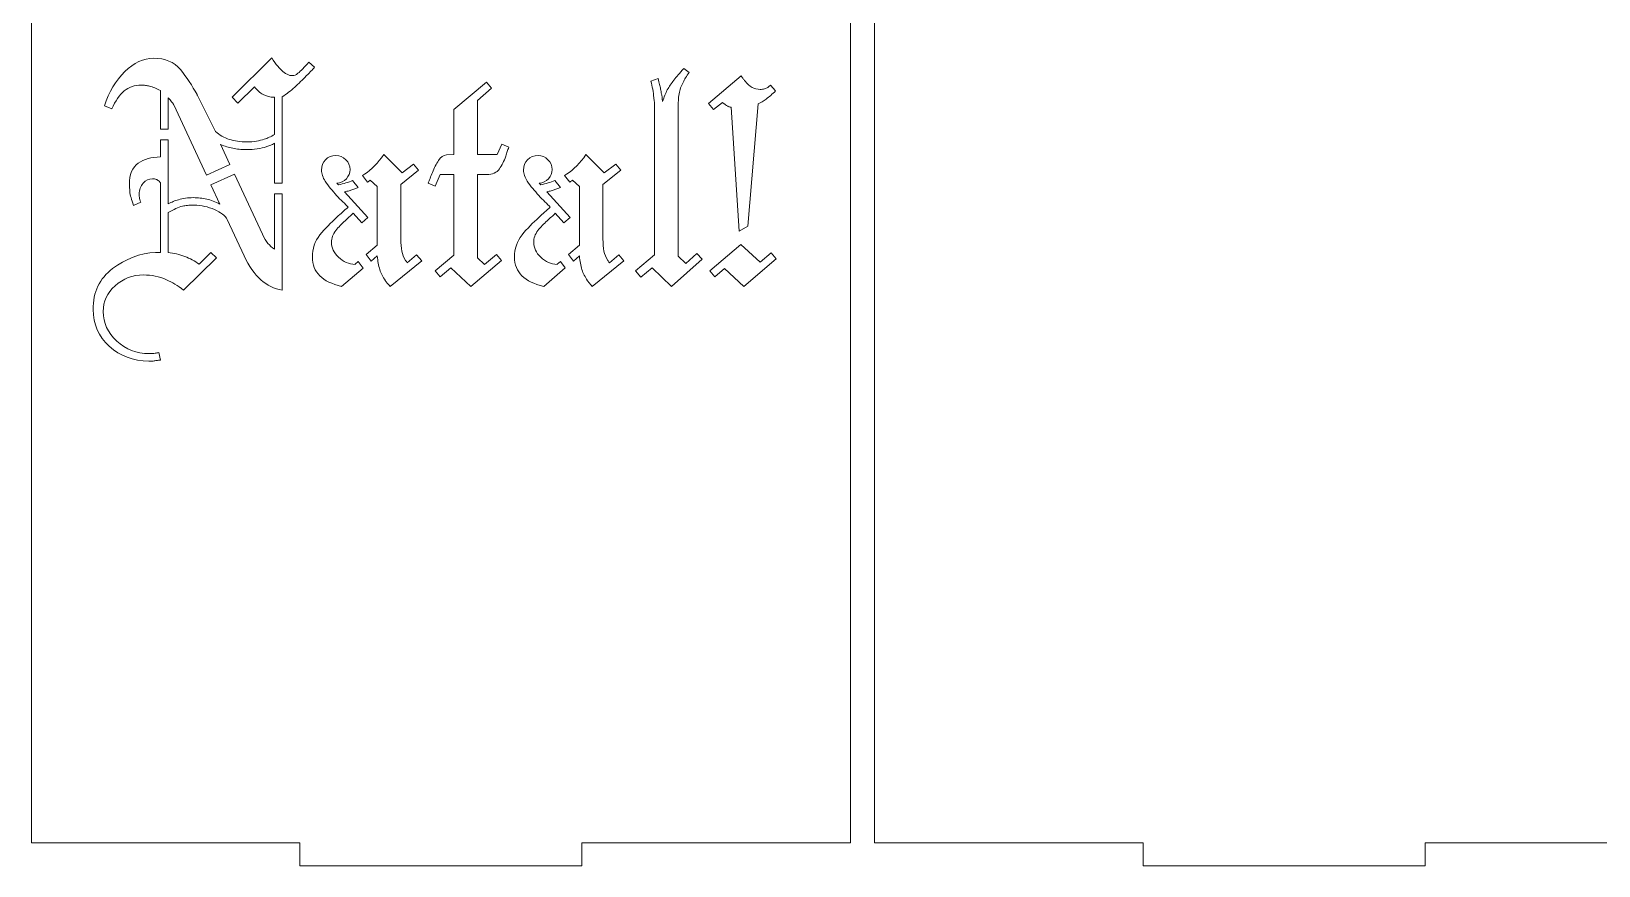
# Model space of a CAD drawing. Header units: centimetres. Extents: x -198 to 198, y -41 to 41.
# Drawn here: x 131.31 to 151.96, y -1.64 to 9.36 of the extents above; entities that cross this region are included whole.
import ezdxf

# ---------------------------------------------------------------- set-up
doc = ezdxf.new("R2010")
doc.units = ezdxf.units.CM
doc.header["$MEASUREMENT"] = 0
doc.layers.add('Camada 1', color=7, linetype='Continuous')

msp = doc.modelspace()

# ---------------------------------------------------------------- linework, layer by layer
at = {"layer": 'Camada 1', "color": 250, "lineweight": 9}
for points, knots in [([(131.30602, 20.0589), (131.30602, 20.0589), (131.30602, -1.34106), (131.30602, -1.34106), (131.30602, -1.34106), (131.30602, -1.34106), (134.8453, -1.34106), (134.8453, -1.34106), (134.8453, -1.34106), (134.8453, -1.34106), (134.8453, -1.64106), (134.8453, -1.64106), (134.8453, -1.64106), (134.8453, -1.64106), (138.55958, -1.64106), (138.55958, -1.64106), (138.55958, -1.64106), (138.55958, -1.64106), (138.55958, -1.34106), (138.55958, -1.34106), (138.55958, -1.34106), (138.55958, -1.34106), (142.09886, -1.34106), (142.09886, -1.34106), (142.09886, -1.34106), (142.09886, -1.34106), (142.09886, 20.0589), (142.09886, 20.0589), (142.09886, 20.0589), (142.09886, 20.0589), (138.55958, 20.0589), (138.55958, 20.0589), (138.55958, 20.0589), (138.55958, 20.0589), (138.55958, 20.3589), (138.55958, 20.3589), (138.55958, 20.3589), (138.55958, 20.3589), (134.8453, 20.3589), (134.8453, 20.3589), (134.8453, 20.3589), (134.8453, 20.3589), (134.8453, 20.0589), (134.8453, 20.0589), (134.8453, 20.0589), (134.8453, 20.0589), (131.30602, 20.0589), (131.30602, 20.0589)], [0, 0, 0, 0, 0.07692308, 0.07692308, 0.07692308, 0.07692308, 0.15384615, 0.15384615, 0.15384615, 0.15384615, 0.23076923, 0.23076923, 0.23076923, 0.23076923, 0.30769231, 0.30769231, 0.30769231, 0.30769231, 0.38461538, 0.38461538, 0.38461538, 0.38461538, 0.46153846, 0.46153846, 0.46153846, 0.46153846, 0.53846154, 0.53846154, 0.53846154, 0.53846154, 0.61538462, 0.61538462, 0.61538462, 0.61538462, 0.69230769, 0.69230769, 0.69230769, 0.69230769, 0.76923077, 0.76923077, 0.76923077, 0.76923077, 0.84615385, 0.84615385, 0.84615385, 0.84615385, 1, 1, 1, 1]), ([(142.41636, 20.0589), (142.41636, 20.0589), (142.41636, -1.34106), (142.41636, -1.34106), (142.41636, -1.34106), (142.41636, -1.34106), (145.95564, -1.34106), (145.95564, -1.34106), (145.95564, -1.34106), (145.95564, -1.34106), (145.95564, -1.64106), (145.95564, -1.64106), (145.95564, -1.64106), (145.95564, -1.64106), (149.66992, -1.64106), (149.66992, -1.64106), (149.66992, -1.64106), (149.66992, -1.64106), (149.66992, -1.34106), (149.66992, -1.34106), (149.66992, -1.34106), (149.66992, -1.34106), (153.2092, -1.34106), (153.2092, -1.34106), (153.2092, -1.34106), (153.2092, -1.34106), (153.2092, 20.0589), (153.2092, 20.0589), (153.2092, 20.0589), (153.2092, 20.0589), (149.66992, 20.0589), (149.66992, 20.0589), (149.66992, 20.0589), (149.66992, 20.0589), (149.66992, 20.3589), (149.66992, 20.3589), (149.66992, 20.3589), (149.66992, 20.3589), (145.95564, 20.3589), (145.95564, 20.3589), (145.95564, 20.3589), (145.95564, 20.3589), (145.95564, 20.0589), (145.95564, 20.0589), (145.95564, 20.0589), (145.95564, 20.0589), (142.41636, 20.0589), (142.41636, 20.0589)], [0, 0, 0, 0, 0.07692308, 0.07692308, 0.07692308, 0.07692308, 0.15384615, 0.15384615, 0.15384615, 0.15384615, 0.23076923, 0.23076923, 0.23076923, 0.23076923, 0.30769231, 0.30769231, 0.30769231, 0.30769231, 0.38461538, 0.38461538, 0.38461538, 0.38461538, 0.46153846, 0.46153846, 0.46153846, 0.46153846, 0.53846154, 0.53846154, 0.53846154, 0.53846154, 0.61538462, 0.61538462, 0.61538462, 0.61538462, 0.69230769, 0.69230769, 0.69230769, 0.69230769, 0.76923077, 0.76923077, 0.76923077, 0.76923077, 0.84615385, 0.84615385, 0.84615385, 0.84615385, 1, 1, 1, 1]), ([(133.00594, 8.06867), (133.00594, 8.06867), (133.00594, 8.57958), (133.00594, 8.57958), (133.00594, 8.57958), (132.97936, 8.59139), (132.95499, 8.60249), (132.93284, 8.61281), (132.93284, 8.61281), (132.91065, 8.62317), (132.88793, 8.6321), (132.86413, 8.63719), (132.86413, 8.63719), (132.84657, 8.64094), (132.82869, 8.64308), (132.81096, 8.64605), (132.81096, 8.64605), (132.79324, 8.64901), (132.77402, 8.65048), (132.75335, 8.65048), (132.75335, 8.65048), (132.66767, 8.65048), (132.59307, 8.62463), (132.52954, 8.57293), (132.52954, 8.57293), (132.46604, 8.52126), (132.41212, 8.4422), (132.36781, 8.33583), (132.36781, 8.33583), (132.36781, 8.33583), (132.2703, 8.37574), (132.2703, 8.37574), (132.2703, 8.37574), (132.3294, 8.5589), (132.41877, 8.7096), (132.53841, 8.82774), (132.53841, 8.82774), (132.65807, 8.94591), (132.78437, 9.00501), (132.9173, 9.00501), (132.9173, 9.00501), (133.06798, 9.00501), (133.18524, 8.95464), (133.26961, 8.8536), (133.26961, 8.8536), (133.35364, 8.753), (133.42693, 8.64308), (133.48899, 8.52418), (133.48899, 8.52418), (133.48899, 8.52123), (133.48969, 8.51901), (133.49121, 8.51753), (133.49121, 8.51753), (133.49266, 8.51609), (133.49342, 8.51384), (133.49342, 8.51088), (133.49342, 8.51088), (133.49342, 8.51088), (133.73272, 8.03966), (133.73272, 8.03966), (133.73272, 8.03966), (133.78589, 7.99243), (133.84646, 7.95696), (133.91441, 7.9348), (133.91441, 7.9348), (133.98237, 7.91265), (134.06066, 7.90157), (134.14927, 7.90157), (134.14927, 7.90157), (134.19359, 7.90157), (134.23424, 7.90455), (134.27116, 7.91044), (134.27116, 7.91044), (134.30805, 7.91634), (134.34249, 7.92609), (134.37528, 7.93702), (134.37528, 7.93702), (134.39566, 7.94384), (134.41741, 7.95106), (134.43955, 7.96139), (134.43955, 7.96139), (134.46168, 7.97175), (134.48461, 7.98429), (134.50823, 7.99978), (134.50823, 7.99978), (134.50823, 7.99978), (134.50823, 8.48873), (134.50823, 8.48873), (134.50823, 8.48873), (134.45211, 8.49168), (134.40245, 8.50396), (134.35978, 8.52638), (134.35978, 8.52638), (134.31676, 8.54902), (134.27927, 8.58253), (134.24679, 8.62686), (134.24679, 8.62686), (134.24679, 8.62686), (134.02519, 8.41339), (134.02519, 8.41339), (134.02519, 8.41339), (134.02519, 8.41339), (133.95429, 8.48873), (133.95429, 8.48873), (133.95429, 8.48873), (133.95429, 8.48873), (134.47278, 9.00943), (134.47278, 9.00943), (134.47278, 9.00943), (134.52892, 8.92375), (134.5784, 8.86319), (134.62125, 8.82774), (134.62125, 8.82774), (134.66409, 8.79229), (134.7047, 8.77457), (134.74311, 8.77457), (134.74311, 8.77457), (134.75788, 8.77457), (134.77121, 8.77679), (134.78301, 8.78122), (134.78301, 8.78122), (134.79481, 8.78565), (134.80551, 8.79502), (134.81845, 8.80559), (134.81845, 8.80559), (134.83813, 8.82168), (134.86055, 8.84029), (134.88271, 8.86541), (134.88271, 8.86541), (134.90485, 8.89052), (134.93072, 8.91932), (134.96027, 8.95184), (134.96027, 8.95184), (134.96027, 8.95184), (135.0356, 8.88534), (135.0356, 8.88534), (135.0356, 8.88534), (135.02969, 8.87649), (135.02305, 8.86762), (135.01565, 8.85876), (135.01565, 8.85876), (135.00827, 8.84989), (135.00015, 8.8425), (134.99128, 8.8366), (134.99128, 8.8366), (134.98242, 8.82478), (134.97282, 8.8137), (134.96248, 8.80337), (134.96248, 8.80337), (134.95215, 8.79304), (134.94105, 8.78197), (134.92923, 8.77014), (134.92923, 8.77014), (134.87901, 8.71993), (134.82822, 8.67095), (134.77636, 8.62315), (134.77636, 8.62315), (134.72486, 8.57568), (134.66924, 8.53303), (134.61018, 8.49464), (134.61018, 8.49464), (134.61018, 8.49464), (134.61018, 7.35523), (134.61018, 7.35523), (134.61018, 7.35523), (134.61018, 7.35523), (134.50823, 7.35523), (134.50823, 7.35523), (134.50823, 7.35523), (134.50823, 7.35523), (134.50823, 7.88385), (134.50823, 7.88385), (134.50823, 7.88385), (134.49051, 7.87202), (134.47423, 7.86318), (134.4595, 7.85726), (134.4595, 7.85726), (134.44471, 7.85136), (134.42837, 7.84572), (134.41076, 7.83954), (134.41076, 7.83954), (134.36929, 7.82503), (134.32652, 7.81445), (134.28223, 7.80852), (134.28223, 7.80852), (134.23792, 7.80262), (134.19065, 7.79963), (134.14042, 7.79963), (134.14042, 7.79963), (134.10497, 7.79963), (134.07321, 7.80112), (134.04515, 7.80407), (134.04515, 7.80407), (134.01707, 7.80703), (133.98822, 7.81118), (133.95873, 7.81738), (133.95873, 7.81738), (133.9321, 7.82301), (133.90628, 7.82996), (133.88119, 7.83732), (133.88119, 7.83732), (133.85609, 7.84472), (133.82874, 7.8543), (133.79918, 7.86613), (133.79918, 7.86613), (133.79918, 7.86613), (133.79918, 7.87055), (133.79918, 7.87055), (133.79918, 7.87055), (133.79918, 7.87055), (133.92351, 7.60402), (133.92351, 7.60402), (133.92351, 7.60402), (133.92351, 7.60402), (133.61422, 7.46092), (133.61422, 7.46092), (133.61422, 7.46092), (133.61422, 7.46092), (133.1832, 8.38902), (133.1832, 8.38902), (133.1832, 8.38902), (133.1832, 8.38902), (133.18246, 8.38977), (133.18099, 8.39125), (133.18099, 8.39125), (133.17953, 8.39271), (133.17878, 8.39492), (133.17878, 8.39789), (133.17878, 8.39789), (133.17288, 8.40675), (133.16474, 8.41785), (133.1544, 8.43112), (133.1544, 8.43112), (133.14405, 8.44442), (133.12855, 8.46139), (133.10788, 8.48208), (133.10788, 8.48208), (133.10788, 8.48208), (133.10788, 8.06867), (133.10788, 8.06867), (133.10788, 8.06867), (133.10788, 8.06867), (133.00594, 8.06867), (133.00594, 8.06867)], [0, 0, 0, 0, 0.01612903, 0.01612903, 0.01612903, 0.01612903, 0.03225806, 0.03225806, 0.03225806, 0.03225806, 0.0483871, 0.0483871, 0.0483871, 0.0483871, 0.06451613, 0.06451613, 0.06451613, 0.06451613, 0.08064516, 0.08064516, 0.08064516, 0.08064516, 0.09677419, 0.09677419, 0.09677419, 0.09677419, 0.11290323, 0.11290323, 0.11290323, 0.11290323, 0.12903226, 0.12903226, 0.12903226, 0.12903226, 0.14516129, 0.14516129, 0.14516129, 0.14516129, 0.16129032, 0.16129032, 0.16129032, 0.16129032, 0.17741935, 0.17741935, 0.17741935, 0.17741935, 0.19354839, 0.19354839, 0.19354839, 0.19354839, 0.20967742, 0.20967742, 0.20967742, 0.20967742, 0.22580645, 0.22580645, 0.22580645, 0.22580645, 0.24193548, 0.24193548, 0.24193548, 0.24193548, 0.25806452, 0.25806452, 0.25806452, 0.25806452, 0.27419355, 0.27419355, 0.27419355, 0.27419355, 0.29032258, 0.29032258, 0.29032258, 0.29032258, 0.30645161, 0.30645161, 0.30645161, 0.30645161, 0.32258065, 0.32258065, 0.32258065, 0.32258065, 0.33870968, 0.33870968, 0.33870968, 0.33870968, 0.35483871, 0.35483871, 0.35483871, 0.35483871, 0.37096774, 0.37096774, 0.37096774, 0.37096774, 0.38709677, 0.38709677, 0.38709677, 0.38709677, 0.40322581, 0.40322581, 0.40322581, 0.40322581, 0.41935484, 0.41935484, 0.41935484, 0.41935484, 0.43548387, 0.43548387, 0.43548387, 0.43548387, 0.4516129, 0.4516129, 0.4516129, 0.4516129, 0.46774194, 0.46774194, 0.46774194, 0.46774194, 0.48387097, 0.48387097, 0.48387097, 0.48387097, 0.5, 0.5, 0.5, 0.5, 0.51612903, 0.51612903, 0.51612903, 0.51612903, 0.53225806, 0.53225806, 0.53225806, 0.53225806, 0.5483871, 0.5483871, 0.5483871, 0.5483871, 0.56451613, 0.56451613, 0.56451613, 0.56451613, 0.58064516, 0.58064516, 0.58064516, 0.58064516, 0.59677419, 0.59677419, 0.59677419, 0.59677419, 0.61290323, 0.61290323, 0.61290323, 0.61290323, 0.62903226, 0.62903226, 0.62903226, 0.62903226, 0.64516129, 0.64516129, 0.64516129, 0.64516129, 0.66129032, 0.66129032, 0.66129032, 0.66129032, 0.67741935, 0.67741935, 0.67741935, 0.67741935, 0.69354839, 0.69354839, 0.69354839, 0.69354839, 0.70967742, 0.70967742, 0.70967742, 0.70967742, 0.72580645, 0.72580645, 0.72580645, 0.72580645, 0.74193548, 0.74193548, 0.74193548, 0.74193548, 0.75806452, 0.75806452, 0.75806452, 0.75806452, 0.77419355, 0.77419355, 0.77419355, 0.77419355, 0.79032258, 0.79032258, 0.79032258, 0.79032258, 0.80645161, 0.80645161, 0.80645161, 0.80645161, 0.82258065, 0.82258065, 0.82258065, 0.82258065, 0.83870968, 0.83870968, 0.83870968, 0.83870968, 0.85483871, 0.85483871, 0.85483871, 0.85483871, 0.87096774, 0.87096774, 0.87096774, 0.87096774, 0.88709677, 0.88709677, 0.88709677, 0.88709677, 0.90322581, 0.90322581, 0.90322581, 0.90322581, 0.91935484, 0.91935484, 0.91935484, 0.91935484, 0.93548387, 0.93548387, 0.93548387, 0.93548387, 0.9516129, 0.9516129, 0.9516129, 0.9516129, 0.96774194, 0.96774194, 0.96774194, 0.96774194, 1, 1, 1, 1]), ([(136.69299, 6.12011), (136.69299, 6.12011), (136.62653, 6.1999), (136.62653, 6.1999), (136.62653, 6.1999), (136.62653, 6.1999), (136.87469, 6.40817), (136.87469, 6.40817), (136.87469, 6.40817), (136.87469, 6.40817), (136.87469, 7.47172), (136.87469, 7.47172), (136.87469, 7.47172), (136.87469, 7.47172), (136.69299, 7.47172), (136.69299, 7.47172), (136.69299, 7.47172), (136.69299, 7.47172), (136.62653, 7.31661), (136.62653, 7.31661), (136.62653, 7.31661), (136.62653, 7.31661), (136.53346, 7.3565), (136.53346, 7.3565), (136.53346, 7.3565), (136.54232, 7.37422), (136.55119, 7.39567), (136.56004, 7.42074), (136.56004, 7.42074), (136.56888, 7.44583), (136.57993, 7.47144), (136.59106, 7.4983), (136.59106, 7.4983), (136.61538, 7.55712), (136.64129, 7.61057), (136.67084, 7.65784), (136.67084, 7.65784), (136.70039, 7.70511), (136.73588, 7.72688), (136.77718, 7.72873), (136.77718, 7.72873), (136.77718, 7.72873), (136.87469, 7.73318), (136.87469, 7.73318), (136.87469, 7.73318), (136.87469, 7.73318), (136.87469, 8.32697), (136.87469, 8.32697), (136.87469, 8.32697), (136.87469, 8.32697), (137.30454, 8.69036), (137.30454, 8.69036), (137.30454, 8.69036), (137.30454, 8.69036), (137.37103, 8.61061), (137.37103, 8.61061), (137.37103, 8.61061), (137.37103, 8.61061), (137.18491, 8.44663), (137.18491, 8.44663), (137.18491, 8.44663), (137.18491, 8.44663), (137.18491, 7.73318), (137.18491, 7.73318), (137.18491, 7.73318), (137.18491, 7.73318), (137.44192, 7.73318), (137.44192, 7.73318), (137.44192, 7.73318), (137.44192, 7.73318), (137.50396, 7.87055), (137.50396, 7.87055), (137.50396, 7.87055), (137.50396, 7.87055), (137.59704, 7.83068), (137.59704, 7.83068), (137.59704, 7.83068), (137.59406, 7.81885), (137.59022, 7.80859), (137.58595, 7.80038), (137.58595, 7.80038), (137.58136, 7.79162), (137.57782, 7.78263), (137.57488, 7.7738), (137.57488, 7.7738), (137.57192, 7.76496), (137.56905, 7.75528), (137.56601, 7.745), (137.56601, 7.745), (137.56315, 7.73536), (137.56116, 7.72399), (137.55716, 7.71248), (137.55716, 7.71248), (137.53456, 7.64786), (137.50543, 7.59211), (137.47295, 7.54408), (137.47295, 7.54408), (137.44045, 7.49611), (137.3843, 7.47172), (137.30454, 7.47172), (137.30454, 7.47172), (137.30454, 7.47172), (137.18491, 7.47172), (137.18491, 7.47172), (137.18491, 7.47172), (137.18491, 7.47172), (137.18491, 6.37272), (137.18491, 6.37272), (137.18491, 6.37272), (137.18491, 6.37272), (137.27795, 6.28408), (137.27795, 6.28408), (137.27795, 6.28408), (137.27795, 6.28408), (137.43307, 6.41704), (137.43307, 6.41704), (137.43307, 6.41704), (137.43307, 6.41704), (137.49954, 6.33727), (137.49954, 6.33727), (137.49954, 6.33727), (137.49954, 6.33727), (137.09626, 5.99604), (137.09626, 5.99604), (137.09626, 5.99604), (137.09626, 5.99604), (136.83481, 6.23977), (136.83481, 6.23977), (136.83481, 6.23977), (136.83481, 6.23977), (136.69299, 6.12011), (136.69299, 6.12011)], [0, 0, 0, 0, 0.02941176, 0.02941176, 0.02941176, 0.02941176, 0.05882353, 0.05882353, 0.05882353, 0.05882353, 0.08823529, 0.08823529, 0.08823529, 0.08823529, 0.11764706, 0.11764706, 0.11764706, 0.11764706, 0.14705882, 0.14705882, 0.14705882, 0.14705882, 0.17647059, 0.17647059, 0.17647059, 0.17647059, 0.20588235, 0.20588235, 0.20588235, 0.20588235, 0.23529412, 0.23529412, 0.23529412, 0.23529412, 0.26470588, 0.26470588, 0.26470588, 0.26470588, 0.29411765, 0.29411765, 0.29411765, 0.29411765, 0.32352941, 0.32352941, 0.32352941, 0.32352941, 0.35294118, 0.35294118, 0.35294118, 0.35294118, 0.38235294, 0.38235294, 0.38235294, 0.38235294, 0.41176471, 0.41176471, 0.41176471, 0.41176471, 0.44117647, 0.44117647, 0.44117647, 0.44117647, 0.47058824, 0.47058824, 0.47058824, 0.47058824, 0.5, 0.5, 0.5, 0.5, 0.52941176, 0.52941176, 0.52941176, 0.52941176, 0.55882353, 0.55882353, 0.55882353, 0.55882353, 0.58823529, 0.58823529, 0.58823529, 0.58823529, 0.61764706, 0.61764706, 0.61764706, 0.61764706, 0.64705882, 0.64705882, 0.64705882, 0.64705882, 0.67647059, 0.67647059, 0.67647059, 0.67647059, 0.70588235, 0.70588235, 0.70588235, 0.70588235, 0.73529412, 0.73529412, 0.73529412, 0.73529412, 0.76470588, 0.76470588, 0.76470588, 0.76470588, 0.79411765, 0.79411765, 0.79411765, 0.79411765, 0.82352941, 0.82352941, 0.82352941, 0.82352941, 0.85294118, 0.85294118, 0.85294118, 0.85294118, 0.88235294, 0.88235294, 0.88235294, 0.88235294, 0.91176471, 0.91176471, 0.91176471, 0.91176471, 0.94117647, 0.94117647, 0.94117647, 0.94117647, 1, 1, 1, 1]), ([(139.33587, 6.11567), (139.33587, 6.11567), (139.26495, 6.1999), (139.26495, 6.1999), (139.26495, 6.1999), (139.26495, 6.1999), (139.51756, 6.4126), (139.51756, 6.4126), (139.51756, 6.4126), (139.51756, 6.4126), (139.51756, 8.37574), (139.51756, 8.37574), (139.51756, 8.37574), (139.51756, 8.3905), (139.51681, 8.4075), (139.51535, 8.42669), (139.51535, 8.42669), (139.51386, 8.44589), (139.51057, 8.46422), (139.5087, 8.48208), (139.5087, 8.48208), (139.50467, 8.52039), (139.50056, 8.55818), (139.49319, 8.59509), (139.49319, 8.59509), (139.4858, 8.632), (139.47766, 8.6682), (139.46881, 8.70365), (139.46881, 8.70365), (139.46881, 8.70365), (139.56631, 8.73912), (139.56631, 8.73912), (139.56631, 8.73912), (139.5722, 8.70662), (139.57813, 8.68003), (139.58403, 8.65934), (139.58403, 8.65934), (139.58992, 8.63865), (139.5932, 8.61781), (139.59732, 8.59731), (139.59732, 8.59731), (139.59914, 8.58817), (139.6025, 8.57809), (139.60397, 8.56629), (139.60397, 8.56629), (139.60541, 8.55449), (139.60796, 8.54272), (139.61062, 8.53082), (139.61062, 8.53082), (139.61388, 8.51613), (139.61577, 8.50129), (139.61726, 8.48651), (139.61726, 8.48651), (139.61873, 8.47174), (139.62098, 8.45402), (139.6239, 8.43334), (139.6239, 8.43334), (139.63277, 8.46289), (139.64237, 8.49027), (139.65271, 8.51531), (139.65271, 8.51531), (139.66305, 8.54043), (139.67331, 8.56526), (139.68597, 8.58845), (139.68597, 8.58845), (139.70876, 8.63026), (139.73842, 8.67193), (139.77237, 8.71473), (139.77237, 8.71473), (139.80632, 8.75757), (139.84991, 8.80855), (139.90311, 8.86762), (139.90311, 8.86762), (139.90311, 8.86762), (139.974, 8.81445), (139.974, 8.81445), (139.974, 8.81445), (139.95628, 8.79082), (139.94076, 8.76865), (139.92748, 8.74798), (139.92748, 8.74798), (139.91418, 8.72733), (139.90465, 8.70589), (139.89424, 8.68592), (139.89424, 8.68592), (139.86915, 8.63788), (139.84989, 8.58845), (139.84105, 8.53525), (139.84105, 8.53525), (139.83219, 8.4821), (139.82776, 8.41561), (139.82776, 8.33583), (139.82776, 8.33583), (139.82776, 8.33583), (139.82776, 6.39488), (139.82776, 6.39488), (139.82776, 6.39488), (139.82776, 6.39488), (139.92969, 6.29737), (139.92969, 6.29737), (139.92969, 6.29737), (139.92969, 6.29737), (140.07594, 6.43033), (140.07594, 6.43033), (140.07594, 6.43033), (140.07594, 6.43033), (140.14684, 6.355), (140.14684, 6.355), (140.14684, 6.355), (140.14684, 6.355), (139.73914, 5.99604), (139.73914, 5.99604), (139.73914, 5.99604), (139.73914, 5.99604), (139.48653, 6.23977), (139.48653, 6.23977), (139.48653, 6.23977), (139.48653, 6.23977), (139.33587, 6.11567), (139.33587, 6.11567)], [0, 0, 0, 0, 0.03225806, 0.03225806, 0.03225806, 0.03225806, 0.06451613, 0.06451613, 0.06451613, 0.06451613, 0.09677419, 0.09677419, 0.09677419, 0.09677419, 0.12903226, 0.12903226, 0.12903226, 0.12903226, 0.16129032, 0.16129032, 0.16129032, 0.16129032, 0.19354839, 0.19354839, 0.19354839, 0.19354839, 0.22580645, 0.22580645, 0.22580645, 0.22580645, 0.25806452, 0.25806452, 0.25806452, 0.25806452, 0.29032258, 0.29032258, 0.29032258, 0.29032258, 0.32258065, 0.32258065, 0.32258065, 0.32258065, 0.35483871, 0.35483871, 0.35483871, 0.35483871, 0.38709677, 0.38709677, 0.38709677, 0.38709677, 0.41935484, 0.41935484, 0.41935484, 0.41935484, 0.4516129, 0.4516129, 0.4516129, 0.4516129, 0.48387097, 0.48387097, 0.48387097, 0.48387097, 0.51612903, 0.51612903, 0.51612903, 0.51612903, 0.5483871, 0.5483871, 0.5483871, 0.5483871, 0.58064516, 0.58064516, 0.58064516, 0.58064516, 0.61290323, 0.61290323, 0.61290323, 0.61290323, 0.64516129, 0.64516129, 0.64516129, 0.64516129, 0.67741935, 0.67741935, 0.67741935, 0.67741935, 0.70967742, 0.70967742, 0.70967742, 0.70967742, 0.74193548, 0.74193548, 0.74193548, 0.74193548, 0.77419355, 0.77419355, 0.77419355, 0.77419355, 0.80645161, 0.80645161, 0.80645161, 0.80645161, 0.83870968, 0.83870968, 0.83870968, 0.83870968, 0.87096774, 0.87096774, 0.87096774, 0.87096774, 0.90322581, 0.90322581, 0.90322581, 0.90322581, 0.93548387, 0.93548387, 0.93548387, 0.93548387, 1, 1, 1, 1]), ([(140.63432, 6.72282), (140.63432, 6.72282), (140.52795, 8.35799), (140.52795, 8.35799), (140.52795, 8.35799), (140.52205, 8.35799), (140.51685, 8.35875), (140.51243, 8.36022), (140.51243, 8.36022), (140.50803, 8.36172), (140.50283, 8.36244), (140.49693, 8.36244), (140.49693, 8.36244), (140.49103, 8.36538), (140.48583, 8.36837), (140.48143, 8.3713), (140.48143, 8.3713), (140.47698, 8.37427), (140.47156, 8.37679), (140.46591, 8.38016), (140.46591, 8.38016), (140.45677, 8.38564), (140.44891, 8.39199), (140.44154, 8.39789), (140.44154, 8.39789), (140.43415, 8.40381), (140.42453, 8.41119), (140.41271, 8.42004), (140.41271, 8.42004), (140.41271, 8.42004), (140.29308, 8.32697), (140.29308, 8.32697), (140.29308, 8.32697), (140.29308, 8.32697), (140.22659, 8.40675), (140.22659, 8.40675), (140.22659, 8.40675), (140.22659, 8.40675), (140.6609, 8.77014), (140.6609, 8.77014), (140.6609, 8.77014), (140.66976, 8.75535), (140.67787, 8.74281), (140.68527, 8.73248), (140.68527, 8.73248), (140.69264, 8.72214), (140.70174, 8.71337), (140.70964, 8.70365), (140.70964, 8.70365), (140.7402, 8.66606), (140.77023, 8.63719), (140.80271, 8.61946), (140.80271, 8.61946), (140.83518, 8.60177), (140.87065, 8.59288), (140.90906, 8.59288), (140.90906, 8.59288), (140.92975, 8.59288), (140.94821, 8.59512), (140.96445, 8.59952), (140.96445, 8.59952), (140.9807, 8.60396), (140.99698, 8.60945), (141.011, 8.61946), (141.011, 8.61946), (141.01778, 8.62431), (141.02282, 8.63054), (141.02872, 8.63497), (141.02872, 8.63497), (141.03462, 8.6394), (141.04054, 8.64458), (141.04644, 8.65048), (141.04644, 8.65048), (141.04644, 8.65048), (141.11291, 8.57516), (141.11291, 8.57516), (141.11291, 8.57516), (141.0686, 8.53082), (141.02725, 8.49464), (140.98884, 8.46656), (140.98884, 8.46656), (140.95046, 8.43851), (140.91495, 8.41709), (140.88248, 8.40232), (140.88248, 8.40232), (140.88248, 8.40232), (140.74509, 6.78929), (140.74509, 6.78929), (140.74509, 6.78929), (140.74509, 6.78929), (140.63432, 6.72282), (140.63432, 6.72282)], [0, 0, 0, 0, 0.04166667, 0.04166667, 0.04166667, 0.04166667, 0.08333333, 0.08333333, 0.08333333, 0.08333333, 0.125, 0.125, 0.125, 0.125, 0.16666667, 0.16666667, 0.16666667, 0.16666667, 0.20833333, 0.20833333, 0.20833333, 0.20833333, 0.25, 0.25, 0.25, 0.25, 0.29166667, 0.29166667, 0.29166667, 0.29166667, 0.33333333, 0.33333333, 0.33333333, 0.33333333, 0.375, 0.375, 0.375, 0.375, 0.41666667, 0.41666667, 0.41666667, 0.41666667, 0.45833333, 0.45833333, 0.45833333, 0.45833333, 0.5, 0.5, 0.5, 0.5, 0.54166667, 0.54166667, 0.54166667, 0.54166667, 0.58333333, 0.58333333, 0.58333333, 0.58333333, 0.625, 0.625, 0.625, 0.625, 0.66666667, 0.66666667, 0.66666667, 0.66666667, 0.70833333, 0.70833333, 0.70833333, 0.70833333, 0.75, 0.75, 0.75, 0.75, 0.79166667, 0.79166667, 0.79166667, 0.79166667, 0.83333333, 0.83333333, 0.83333333, 0.83333333, 0.875, 0.875, 0.875, 0.875, 0.91666667, 0.91666667, 0.91666667, 0.91666667, 1, 1, 1, 1]), ([(133.00594, 5.02551), (132.98822, 5.02258), (132.97193, 5.02034), (132.9572, 5.01887), (132.9572, 5.01887), (132.94244, 5.01737), (132.92782, 5.01408), (132.91287, 5.01222), (132.91287, 5.01222), (132.90408, 5.01113), (132.89514, 5.01222), (132.88628, 5.01222), (132.88628, 5.01222), (132.87741, 5.01222), (132.86709, 5.01222), (132.85527, 5.01222), (132.85527, 5.01222), (132.64845, 5.01222), (132.47416, 5.07721), (132.33234, 5.20721), (132.33234, 5.20721), (132.19055, 5.33717), (132.11963, 5.49823), (132.11963, 5.69026), (132.11963, 5.69026), (132.11963, 5.92069), (132.20534, 6.10092), (132.37667, 6.2309), (132.37667, 6.2309), (132.54798, 6.36088), (132.73708, 6.43242), (132.94391, 6.44362), (132.94391, 6.44362), (132.95569, 6.44424), (132.96679, 6.44362), (132.97714, 6.44362), (132.97714, 6.44362), (132.98748, 6.44362), (132.99708, 6.44362), (133.00594, 6.44362), (133.00594, 6.44362), (133.00594, 6.44362), (133.00594, 7.36535), (133.00594, 7.36535), (133.00594, 7.36535), (133.00298, 7.36535), (133.00004, 7.36757), (132.99708, 7.372), (132.99708, 7.372), (132.99413, 7.37643), (132.99118, 7.38013), (132.98822, 7.38308), (132.98822, 7.38308), (132.9764, 7.39487), (132.96385, 7.40302), (132.95056, 7.40745), (132.95056, 7.40745), (132.93726, 7.41187), (132.92176, 7.41409), (132.90401, 7.41409), (132.90401, 7.41409), (132.8538, 7.41409), (132.8117, 7.3949), (132.77772, 7.3565), (132.77772, 7.3565), (132.74375, 7.31807), (132.72674, 7.26934), (132.72674, 7.21024), (132.72674, 7.21024), (132.72674, 7.20434), (132.72674, 7.1977), (132.72674, 7.19031), (132.72674, 7.19031), (132.72674, 7.18291), (132.72824, 7.17626), (132.73118, 7.17037), (132.73118, 7.17037), (132.73118, 7.16151), (132.73264, 7.15188), (132.7356, 7.14156), (132.7356, 7.14156), (132.73855, 7.13123), (132.743, 7.12013), (132.74893, 7.10833), (132.74893, 7.10833), (132.74893, 7.10833), (132.65142, 7.064), (132.65142, 7.064), (132.65142, 7.064), (132.63959, 7.10241), (132.62926, 7.13639), (132.6204, 7.16593), (132.6204, 7.16593), (132.61153, 7.19548), (132.60457, 7.22344), (132.60268, 7.25015), (132.60268, 7.25015), (132.60163, 7.26486), (132.60193, 7.27967), (132.60046, 7.29446), (132.60046, 7.29446), (132.59898, 7.30922), (132.59825, 7.324), (132.59825, 7.33877), (132.59825, 7.33877), (132.59825, 7.47172), (132.63663, 7.56554), (132.71345, 7.62019), (132.71345, 7.62019), (132.79025, 7.67484), (132.88778, 7.70215), (133.00594, 7.70215), (133.00594, 7.70215), (133.00594, 7.70215), (133.00594, 7.92876), (133.00594, 7.92876), (133.00594, 7.92876), (133.00594, 7.92876), (133.10788, 7.92876), (133.10788, 7.92876), (133.10788, 7.92876), (133.10788, 7.92876), (133.10788, 7.08617), (133.10788, 7.08617), (133.10788, 7.08617), (133.1315, 7.09504), (133.1544, 7.10464), (133.17655, 7.11498), (133.17655, 7.11498), (133.19869, 7.12533), (133.22178, 7.13283), (133.24524, 7.13934), (133.24524, 7.13934), (133.27496, 7.1476), (133.30582, 7.15489), (133.33832, 7.15928), (133.33832, 7.15928), (133.37078, 7.16372), (133.40478, 7.16593), (133.44023, 7.16593), (133.44023, 7.16593), (133.47273, 7.16593), (133.50304, 7.16446), (133.53109, 7.16151), (133.53109, 7.16151), (133.55915, 7.15854), (133.58801, 7.15439), (133.6175, 7.14821), (133.6175, 7.14821), (133.64415, 7.14263), (133.67215, 7.13344), (133.7017, 7.12162), (133.7017, 7.12162), (133.73125, 7.1098), (133.76077, 7.09651), (133.79032, 7.08174), (133.79032, 7.08174), (133.79032, 7.08174), (133.67316, 7.33403), (133.67316, 7.33403), (133.67316, 7.33403), (133.67316, 7.33403), (133.98265, 7.47719), (133.98265, 7.47719), (133.98265, 7.47719), (133.98265, 7.47719), (134.35313, 6.68292), (134.35313, 6.68292), (134.35313, 6.68292), (134.37658, 6.63261), (134.4004, 6.5928), (134.42405, 6.56328), (134.42405, 6.56328), (134.44767, 6.53373), (134.47575, 6.50861), (134.50823, 6.48793), (134.50823, 6.48793), (134.50823, 6.48793), (134.50823, 7.2153), (134.50823, 7.2153), (134.50823, 7.2153), (134.50823, 7.2153), (134.61018, 7.2153), (134.61018, 7.2153), (134.61018, 7.2153), (134.61018, 7.2153), (134.61018, 5.94728), (134.61018, 5.94728), (134.61018, 5.94728), (134.50677, 5.96502), (134.41369, 6.0108), (134.33098, 6.08466), (134.33098, 6.08466), (134.24825, 6.15852), (134.17269, 6.26258), (134.1094, 6.39931), (134.1094, 6.39931), (134.1094, 6.39931), (133.88783, 6.87787), (133.88783, 6.87787), (133.88783, 6.87787), (133.86269, 6.93217), (133.79846, 6.9717), (133.71722, 7.00861), (133.71722, 7.00861), (133.63597, 7.04554), (133.54806, 7.06561), (133.45353, 7.06845), (133.45353, 7.06845), (133.4506, 7.06855), (133.44762, 7.06845), (133.44466, 7.06845), (133.44466, 7.06845), (133.44172, 7.06845), (133.43876, 7.06845), (133.4358, 7.06845), (133.4358, 7.06845), (133.40921, 7.06845), (133.38481, 7.06696), (133.36269, 7.064), (133.36269, 7.064), (133.34055, 7.06106), (133.31872, 7.05992), (133.29844, 7.05514), (133.29844, 7.05514), (133.26843, 7.04809), (133.23918, 7.0355), (133.20979, 7.0219), (133.20979, 7.0219), (133.18011, 7.00819), (133.14627, 6.99089), (133.10788, 6.9702), (133.10788, 6.9702), (133.10788, 6.9702), (133.10788, 6.44362), (133.10788, 6.44362), (133.10788, 6.44362), (133.18467, 6.43476), (133.25782, 6.41704), (133.32724, 6.39045), (133.32724, 6.39045), (133.39666, 6.36386), (133.45944, 6.32989), (133.51558, 6.28851), (133.51558, 6.28851), (133.51558, 6.28851), (133.67069, 6.44362), (133.67069, 6.44362), (133.67069, 6.44362), (133.67069, 6.44362), (133.74601, 6.37345), (133.74601, 6.37345), (133.74601, 6.37345), (133.74601, 6.37345), (133.31173, 5.94728), (133.31173, 5.94728), (133.31173, 5.94728), (133.27332, 5.97683), (133.23565, 6.00268), (133.19872, 6.02484), (133.19872, 6.02484), (133.16178, 6.047), (133.12427, 6.06736), (133.0857, 6.08466), (133.0857, 6.08466), (133.03863, 6.10574), (132.98968, 6.12083), (132.93948, 6.13118), (132.93948, 6.13118), (132.88925, 6.14152), (132.83754, 6.14672), (132.78437, 6.14672), (132.78437, 6.14672), (132.63959, 6.14672), (132.51475, 6.09943), (132.40991, 6.00491), (132.40991, 6.00491), (132.30503, 5.91036), (132.25258, 5.79662), (132.25258, 5.66368), (132.25258, 5.66368), (132.25258, 5.51596), (132.31242, 5.38668), (132.43207, 5.27592), (132.43207, 5.27592), (132.55172, 5.16511), (132.69279, 5.10973), (132.85527, 5.10973), (132.85527, 5.10973), (132.86413, 5.10973), (132.87227, 5.10973), (132.87964, 5.10973), (132.87964, 5.10973), (132.88703, 5.10973), (132.89375, 5.10889), (132.89958, 5.10973), (132.89958, 5.10973), (132.91448, 5.11185), (132.92768, 5.1149), (132.93948, 5.11638), (132.93948, 5.11638), (132.95126, 5.11782), (132.96606, 5.12006), (132.98379, 5.12302), (132.98379, 5.12302), (132.98379, 5.12302), (133.00594, 5.02551), (133.00594, 5.02551)], [0, 0, 0, 0, 0.01282051, 0.01282051, 0.01282051, 0.01282051, 0.02564103, 0.02564103, 0.02564103, 0.02564103, 0.03846154, 0.03846154, 0.03846154, 0.03846154, 0.05128205, 0.05128205, 0.05128205, 0.05128205, 0.06410256, 0.06410256, 0.06410256, 0.06410256, 0.07692308, 0.07692308, 0.07692308, 0.07692308, 0.08974359, 0.08974359, 0.08974359, 0.08974359, 0.1025641, 0.1025641, 0.1025641, 0.1025641, 0.11538462, 0.11538462, 0.11538462, 0.11538462, 0.12820513, 0.12820513, 0.12820513, 0.12820513, 0.14102564, 0.14102564, 0.14102564, 0.14102564, 0.15384615, 0.15384615, 0.15384615, 0.15384615, 0.16666667, 0.16666667, 0.16666667, 0.16666667, 0.17948718, 0.17948718, 0.17948718, 0.17948718, 0.19230769, 0.19230769, 0.19230769, 0.19230769, 0.20512821, 0.20512821, 0.20512821, 0.20512821, 0.21794872, 0.21794872, 0.21794872, 0.21794872, 0.23076923, 0.23076923, 0.23076923, 0.23076923, 0.24358974, 0.24358974, 0.24358974, 0.24358974, 0.25641026, 0.25641026, 0.25641026, 0.25641026, 0.26923077, 0.26923077, 0.26923077, 0.26923077, 0.28205128, 0.28205128, 0.28205128, 0.28205128, 0.29487179, 0.29487179, 0.29487179, 0.29487179, 0.30769231, 0.30769231, 0.30769231, 0.30769231, 0.32051282, 0.32051282, 0.32051282, 0.32051282, 0.33333333, 0.33333333, 0.33333333, 0.33333333, 0.34615385, 0.34615385, 0.34615385, 0.34615385, 0.35897436, 0.35897436, 0.35897436, 0.35897436, 0.37179487, 0.37179487, 0.37179487, 0.37179487, 0.38461538, 0.38461538, 0.38461538, 0.38461538, 0.3974359, 0.3974359, 0.3974359, 0.3974359, 0.41025641, 0.41025641, 0.41025641, 0.41025641, 0.42307692, 0.42307692, 0.42307692, 0.42307692, 0.43589744, 0.43589744, 0.43589744, 0.43589744, 0.44871795, 0.44871795, 0.44871795, 0.44871795, 0.46153846, 0.46153846, 0.46153846, 0.46153846, 0.47435897, 0.47435897, 0.47435897, 0.47435897, 0.48717949, 0.48717949, 0.48717949, 0.48717949, 0.5, 0.5, 0.5, 0.5, 0.51282051, 0.51282051, 0.51282051, 0.51282051, 0.52564103, 0.52564103, 0.52564103, 0.52564103, 0.53846154, 0.53846154, 0.53846154, 0.53846154, 0.55128205, 0.55128205, 0.55128205, 0.55128205, 0.56410256, 0.56410256, 0.56410256, 0.56410256, 0.57692308, 0.57692308, 0.57692308, 0.57692308, 0.58974359, 0.58974359, 0.58974359, 0.58974359, 0.6025641, 0.6025641, 0.6025641, 0.6025641, 0.61538462, 0.61538462, 0.61538462, 0.61538462, 0.62820513, 0.62820513, 0.62820513, 0.62820513, 0.64102564, 0.64102564, 0.64102564, 0.64102564, 0.65384615, 0.65384615, 0.65384615, 0.65384615, 0.66666667, 0.66666667, 0.66666667, 0.66666667, 0.67948718, 0.67948718, 0.67948718, 0.67948718, 0.69230769, 0.69230769, 0.69230769, 0.69230769, 0.70512821, 0.70512821, 0.70512821, 0.70512821, 0.71794872, 0.71794872, 0.71794872, 0.71794872, 0.73076923, 0.73076923, 0.73076923, 0.73076923, 0.74358974, 0.74358974, 0.74358974, 0.74358974, 0.75641026, 0.75641026, 0.75641026, 0.75641026, 0.76923077, 0.76923077, 0.76923077, 0.76923077, 0.78205128, 0.78205128, 0.78205128, 0.78205128, 0.79487179, 0.79487179, 0.79487179, 0.79487179, 0.80769231, 0.80769231, 0.80769231, 0.80769231, 0.82051282, 0.82051282, 0.82051282, 0.82051282, 0.83333333, 0.83333333, 0.83333333, 0.83333333, 0.84615385, 0.84615385, 0.84615385, 0.84615385, 0.85897436, 0.85897436, 0.85897436, 0.85897436, 0.87179487, 0.87179487, 0.87179487, 0.87179487, 0.88461538, 0.88461538, 0.88461538, 0.88461538, 0.8974359, 0.8974359, 0.8974359, 0.8974359, 0.91025641, 0.91025641, 0.91025641, 0.91025641, 0.92307692, 0.92307692, 0.92307692, 0.92307692, 0.93589744, 0.93589744, 0.93589744, 0.93589744, 0.94871795, 0.94871795, 0.94871795, 0.94871795, 0.96153846, 0.96153846, 0.96153846, 0.96153846, 0.97435897, 0.97435897, 0.97435897, 0.97435897, 1, 1, 1, 1]), ([(135.67699, 6.23853), (135.67699, 6.23853), (135.39455, 5.99604), (135.39455, 5.99604), (135.39455, 5.99604), (135.26751, 6.02559), (135.17167, 6.0723), (135.10649, 6.13637), (135.10649, 6.13637), (135.04168, 6.20005), (135.009, 6.28186), (135.009, 6.38306), (135.009, 6.38306), (135.009, 6.49236), (135.04205, 6.58925), (135.10871, 6.67405), (135.10871, 6.67405), (135.17498, 6.75839), (135.25097, 6.83443), (135.3325, 6.90742), (135.3325, 6.90742), (135.35737, 6.92974), (135.3805, 6.95397), (135.40563, 6.97612), (135.40563, 6.97612), (135.43075, 6.99828), (135.45512, 7.01969), (135.47875, 7.04037), (135.47875, 7.04037), (135.46102, 7.06106), (135.43812, 7.08471), (135.41006, 7.11127), (135.41006, 7.11127), (135.38198, 7.13786), (135.35463, 7.16668), (135.32806, 7.19623), (135.32806, 7.19623), (135.3015, 7.22575), (135.27488, 7.25606), (135.2483, 7.28706), (135.2483, 7.28706), (135.22171, 7.31806), (135.19777, 7.34965), (135.17738, 7.38236), (135.17738, 7.38236), (135.16233, 7.40652), (135.15078, 7.43109), (135.14194, 7.45621), (135.14194, 7.45621), (135.13307, 7.4813), (135.12865, 7.5057), (135.12865, 7.52932), (135.12865, 7.52932), (135.12865, 7.58546), (135.14637, 7.63129), (135.18182, 7.66671), (135.18182, 7.66671), (135.21726, 7.70218), (135.26306, 7.71988), (135.3192, 7.71988), (135.3192, 7.71988), (135.36943, 7.71988), (135.41302, 7.70215), (135.44994, 7.66671), (135.44994, 7.66671), (135.48686, 7.63126), (135.50533, 7.58841), (135.50533, 7.53818), (135.50533, 7.53818), (135.50533, 7.49091), (135.48907, 7.45029), (135.45658, 7.41631), (135.45658, 7.41631), (135.42407, 7.38236), (135.38273, 7.36239), (135.3325, 7.3565), (135.3325, 7.3565), (135.3325, 7.3565), (135.35466, 7.33433), (135.35466, 7.33433), (135.35466, 7.33433), (135.42077, 7.34935), (135.48252, 7.3688), (135.53984, 7.39261), (135.53984, 7.39261), (135.53984, 7.39261), (135.61293, 7.30162), (135.61293, 7.30162), (135.61293, 7.30162), (135.606, 7.29863), (135.59894, 7.29553), (135.59175, 7.29223), (135.59175, 7.29223), (135.5755, 7.28487), (135.55834, 7.2787), (135.54077, 7.2723), (135.54077, 7.2723), (135.52585, 7.26689), (135.50975, 7.26123), (135.49203, 7.25678), (135.49203, 7.25678), (135.4743, 7.25236), (135.45512, 7.24718), (135.43443, 7.24126), (135.43443, 7.24126), (135.43443, 7.24126), (135.74021, 6.90448), (135.74021, 6.90448), (135.74021, 6.90448), (135.74021, 6.90448), (135.66043, 6.83359), (135.66043, 6.83359), (135.66043, 6.83359), (135.66043, 6.83359), (135.5452, 6.96209), (135.5452, 6.96209), (135.5452, 6.96209), (135.53045, 6.94436), (135.51345, 6.92738), (135.49424, 6.91113), (135.49424, 6.91113), (135.47502, 6.8949), (135.45743, 6.87695), (135.43886, 6.86015), (135.43886, 6.86015), (135.39537, 6.82084), (135.35391, 6.77895), (135.31698, 6.73167), (135.31698, 6.73167), (135.28005, 6.6844), (135.2616, 6.6327), (135.2616, 6.57658), (135.2616, 6.57658), (135.2616, 6.50566), (135.29264, 6.44064), (135.35466, 6.38159), (135.35466, 6.38159), (135.41668, 6.32249), (135.48907, 6.29), (135.57182, 6.28408), (135.57182, 6.28408), (135.57182, 6.28408), (135.57182, 6.28851), (135.57182, 6.28851), (135.57182, 6.28851), (135.57182, 6.28851), (135.61239, 6.32356), (135.61239, 6.32356), (135.61239, 6.32356), (135.61239, 6.32356), (135.67699, 6.23853), (135.67699, 6.23853)], [0, 0, 0, 0, 0.02564103, 0.02564103, 0.02564103, 0.02564103, 0.05128205, 0.05128205, 0.05128205, 0.05128205, 0.07692308, 0.07692308, 0.07692308, 0.07692308, 0.1025641, 0.1025641, 0.1025641, 0.1025641, 0.12820513, 0.12820513, 0.12820513, 0.12820513, 0.15384615, 0.15384615, 0.15384615, 0.15384615, 0.17948718, 0.17948718, 0.17948718, 0.17948718, 0.20512821, 0.20512821, 0.20512821, 0.20512821, 0.23076923, 0.23076923, 0.23076923, 0.23076923, 0.25641026, 0.25641026, 0.25641026, 0.25641026, 0.28205128, 0.28205128, 0.28205128, 0.28205128, 0.30769231, 0.30769231, 0.30769231, 0.30769231, 0.33333333, 0.33333333, 0.33333333, 0.33333333, 0.35897436, 0.35897436, 0.35897436, 0.35897436, 0.38461538, 0.38461538, 0.38461538, 0.38461538, 0.41025641, 0.41025641, 0.41025641, 0.41025641, 0.43589744, 0.43589744, 0.43589744, 0.43589744, 0.46153846, 0.46153846, 0.46153846, 0.46153846, 0.48717949, 0.48717949, 0.48717949, 0.48717949, 0.51282051, 0.51282051, 0.51282051, 0.51282051, 0.53846154, 0.53846154, 0.53846154, 0.53846154, 0.56410256, 0.56410256, 0.56410256, 0.56410256, 0.58974359, 0.58974359, 0.58974359, 0.58974359, 0.61538462, 0.61538462, 0.61538462, 0.61538462, 0.64102564, 0.64102564, 0.64102564, 0.64102564, 0.66666667, 0.66666667, 0.66666667, 0.66666667, 0.69230769, 0.69230769, 0.69230769, 0.69230769, 0.71794872, 0.71794872, 0.71794872, 0.71794872, 0.74358974, 0.74358974, 0.74358974, 0.74358974, 0.76923077, 0.76923077, 0.76923077, 0.76923077, 0.79487179, 0.79487179, 0.79487179, 0.79487179, 0.82051282, 0.82051282, 0.82051282, 0.82051282, 0.84615385, 0.84615385, 0.84615385, 0.84615385, 0.87179487, 0.87179487, 0.87179487, 0.87179487, 0.8974359, 0.8974359, 0.8974359, 0.8974359, 0.92307692, 0.92307692, 0.92307692, 0.92307692, 0.94871795, 0.94871795, 0.94871795, 0.94871795, 1, 1, 1, 1]), ([(136.03269, 5.99604), (136.02086, 6.0108), (136.00979, 6.02338), (135.99945, 6.03371), (135.99945, 6.03371), (135.98912, 6.04403), (135.98019, 6.05705), (135.97065, 6.07137), (135.97065, 6.07137), (135.93881, 6.11906), (135.91374, 6.16738), (135.89752, 6.21762), (135.89752, 6.21762), (135.88126, 6.2678), (135.8702, 6.32841), (135.86429, 6.39931), (135.86429, 6.39931), (135.86429, 6.39931), (135.78335, 6.32984), (135.78335, 6.32984), (135.78335, 6.32984), (135.78335, 6.32984), (135.71848, 6.41519), (135.71848, 6.41519), (135.71848, 6.41519), (135.71848, 6.41519), (135.86429, 6.54113), (135.86429, 6.54113), (135.86429, 6.54113), (135.86429, 6.54113), (135.86429, 7.31218), (135.86429, 7.31218), (135.86429, 7.31218), (135.86429, 7.31218), (135.77123, 7.39637), (135.77123, 7.39637), (135.77123, 7.39637), (135.75923, 7.38703), (135.74782, 7.37846), (135.73703, 7.37062), (135.73703, 7.37062), (135.73703, 7.37062), (135.66741, 7.45726), (135.66741, 7.45726), (135.66741, 7.45726), (135.67629, 7.4627), (135.68506, 7.46827), (135.69366, 7.47394), (135.69366, 7.47394), (135.78965, 7.53743), (135.87464, 7.62386), (135.9485, 7.73318), (135.9485, 7.73318), (135.9485, 7.73318), (136.19223, 7.49387), (136.19223, 7.49387), (136.19223, 7.49387), (136.19223, 7.49387), (136.3429, 7.60909), (136.3429, 7.60909), (136.3429, 7.60909), (136.3429, 7.60909), (136.40937, 7.52932), (136.40937, 7.52932), (136.40937, 7.52932), (136.40937, 7.52932), (136.1745, 7.33802), (136.1745, 7.33802), (136.1745, 7.33802), (136.1745, 7.33802), (136.1745, 6.62235), (136.1745, 6.62235), (136.1745, 6.62235), (136.1745, 6.55736), (136.17893, 6.50341), (136.18779, 6.46062), (136.18779, 6.46062), (136.19663, 6.41779), (136.21212, 6.37664), (136.23653, 6.338), (136.23653, 6.338), (136.23877, 6.33445), (136.24318, 6.33061), (136.24761, 6.32471), (136.24761, 6.32471), (136.25204, 6.3188), (136.25575, 6.31289), (136.25868, 6.30698), (136.25868, 6.30698), (136.25868, 6.30698), (136.38278, 6.41406), (136.38278, 6.41406), (136.38278, 6.41406), (136.38278, 6.41406), (136.44924, 6.33356), (136.44924, 6.33356), (136.44924, 6.33356), (136.44924, 6.33356), (136.03269, 5.99604), (136.03269, 5.99604)], [0, 0, 0, 0, 0.03846154, 0.03846154, 0.03846154, 0.03846154, 0.07692308, 0.07692308, 0.07692308, 0.07692308, 0.11538462, 0.11538462, 0.11538462, 0.11538462, 0.15384615, 0.15384615, 0.15384615, 0.15384615, 0.19230769, 0.19230769, 0.19230769, 0.19230769, 0.23076923, 0.23076923, 0.23076923, 0.23076923, 0.26923077, 0.26923077, 0.26923077, 0.26923077, 0.30769231, 0.30769231, 0.30769231, 0.30769231, 0.34615385, 0.34615385, 0.34615385, 0.34615385, 0.38461538, 0.38461538, 0.38461538, 0.38461538, 0.42307692, 0.42307692, 0.42307692, 0.42307692, 0.46153846, 0.46153846, 0.46153846, 0.46153846, 0.5, 0.5, 0.5, 0.5, 0.53846154, 0.53846154, 0.53846154, 0.53846154, 0.57692308, 0.57692308, 0.57692308, 0.57692308, 0.61538462, 0.61538462, 0.61538462, 0.61538462, 0.65384615, 0.65384615, 0.65384615, 0.65384615, 0.69230769, 0.69230769, 0.69230769, 0.69230769, 0.73076923, 0.73076923, 0.73076923, 0.73076923, 0.76923077, 0.76923077, 0.76923077, 0.76923077, 0.80769231, 0.80769231, 0.80769231, 0.80769231, 0.84615385, 0.84615385, 0.84615385, 0.84615385, 0.88461538, 0.88461538, 0.88461538, 0.88461538, 0.92307692, 0.92307692, 0.92307692, 0.92307692, 1, 1, 1, 1]), ([(138.34123, 6.23926), (138.34123, 6.23926), (138.05793, 5.99604), (138.05793, 5.99604), (138.05793, 5.99604), (137.93087, 6.02559), (137.83505, 6.0723), (137.76987, 6.13637), (137.76987, 6.13637), (137.70506, 6.20005), (137.67238, 6.28186), (137.67238, 6.38306), (137.67238, 6.38306), (137.67238, 6.49236), (137.70543, 6.58925), (137.77208, 6.67405), (137.77208, 6.67405), (137.83836, 6.75839), (137.91434, 6.83443), (137.99587, 6.90742), (137.99587, 6.90742), (138.02076, 6.92974), (138.04389, 6.95397), (138.069, 6.97612), (138.069, 6.97612), (138.09411, 6.99828), (138.11849, 7.01969), (138.14211, 7.04037), (138.14211, 7.04037), (138.12439, 7.06106), (138.10149, 7.08471), (138.07344, 7.11127), (138.07344, 7.11127), (138.04536, 7.13786), (138.01801, 7.16668), (137.99144, 7.19623), (137.99144, 7.19623), (137.96487, 7.22575), (137.93827, 7.25606), (137.91168, 7.28706), (137.91168, 7.28706), (137.88509, 7.31806), (137.86115, 7.34965), (137.84077, 7.38236), (137.84077, 7.38236), (137.8257, 7.40652), (137.81415, 7.43109), (137.80531, 7.45621), (137.80531, 7.45621), (137.79645, 7.4813), (137.79202, 7.5057), (137.79202, 7.52932), (137.79202, 7.52932), (137.79202, 7.58546), (137.80975, 7.63129), (137.84519, 7.66671), (137.84519, 7.66671), (137.88064, 7.70218), (137.92644, 7.71988), (137.98258, 7.71988), (137.98258, 7.71988), (138.03281, 7.71988), (138.07639, 7.70215), (138.11331, 7.66671), (138.11331, 7.66671), (138.15023, 7.63126), (138.1687, 7.58841), (138.1687, 7.53818), (138.1687, 7.53818), (138.1687, 7.49091), (138.15245, 7.45029), (138.11996, 7.41631), (138.11996, 7.41631), (138.08746, 7.38236), (138.04611, 7.36239), (137.99587, 7.3565), (137.99587, 7.3565), (137.99587, 7.3565), (138.01803, 7.33433), (138.01803, 7.33433), (138.01803, 7.33433), (138.08454, 7.34945), (138.14659, 7.36901), (138.20421, 7.39304), (138.20421, 7.39304), (138.20421, 7.39304), (138.27733, 7.30206), (138.27733, 7.30206), (138.27733, 7.30206), (138.27008, 7.29894), (138.26266, 7.29567), (138.25513, 7.29223), (138.25513, 7.29223), (138.23888, 7.28487), (138.22171, 7.2787), (138.20415, 7.2723), (138.20415, 7.2723), (138.18922, 7.26689), (138.17313, 7.26123), (138.1554, 7.25678), (138.1554, 7.25678), (138.13768, 7.25236), (138.11849, 7.24718), (138.09781, 7.24126), (138.09781, 7.24126), (138.09781, 7.24126), (138.40359, 6.90448), (138.40359, 6.90448), (138.40359, 6.90448), (138.40359, 6.90448), (138.32381, 6.83359), (138.32381, 6.83359), (138.32381, 6.83359), (138.32381, 6.83359), (138.20858, 6.96209), (138.20858, 6.96209), (138.20858, 6.96209), (138.19383, 6.94436), (138.17682, 6.92738), (138.15763, 6.91113), (138.15763, 6.91113), (138.1384, 6.8949), (138.1208, 6.87695), (138.10223, 6.86015), (138.10223, 6.86015), (138.05875, 6.82084), (138.01728, 6.77895), (137.98036, 6.73167), (137.98036, 6.73167), (137.94342, 6.6844), (137.92497, 6.6327), (137.92497, 6.57658), (137.92497, 6.57658), (137.92497, 6.50566), (137.95601, 6.44064), (138.01803, 6.38159), (138.01803, 6.38159), (138.08006, 6.32249), (138.15245, 6.29), (138.23518, 6.28408), (138.23518, 6.28408), (138.23518, 6.28408), (138.23518, 6.28851), (138.23518, 6.28851), (138.23518, 6.28851), (138.23518, 6.28851), (138.27661, 6.32429), (138.27661, 6.32429), (138.27661, 6.32429), (138.27661, 6.32429), (138.34123, 6.23926), (138.34123, 6.23926)], [0, 0, 0, 0, 0.02564103, 0.02564103, 0.02564103, 0.02564103, 0.05128205, 0.05128205, 0.05128205, 0.05128205, 0.07692308, 0.07692308, 0.07692308, 0.07692308, 0.1025641, 0.1025641, 0.1025641, 0.1025641, 0.12820513, 0.12820513, 0.12820513, 0.12820513, 0.15384615, 0.15384615, 0.15384615, 0.15384615, 0.17948718, 0.17948718, 0.17948718, 0.17948718, 0.20512821, 0.20512821, 0.20512821, 0.20512821, 0.23076923, 0.23076923, 0.23076923, 0.23076923, 0.25641026, 0.25641026, 0.25641026, 0.25641026, 0.28205128, 0.28205128, 0.28205128, 0.28205128, 0.30769231, 0.30769231, 0.30769231, 0.30769231, 0.33333333, 0.33333333, 0.33333333, 0.33333333, 0.35897436, 0.35897436, 0.35897436, 0.35897436, 0.38461538, 0.38461538, 0.38461538, 0.38461538, 0.41025641, 0.41025641, 0.41025641, 0.41025641, 0.43589744, 0.43589744, 0.43589744, 0.43589744, 0.46153846, 0.46153846, 0.46153846, 0.46153846, 0.48717949, 0.48717949, 0.48717949, 0.48717949, 0.51282051, 0.51282051, 0.51282051, 0.51282051, 0.53846154, 0.53846154, 0.53846154, 0.53846154, 0.56410256, 0.56410256, 0.56410256, 0.56410256, 0.58974359, 0.58974359, 0.58974359, 0.58974359, 0.61538462, 0.61538462, 0.61538462, 0.61538462, 0.64102564, 0.64102564, 0.64102564, 0.64102564, 0.66666667, 0.66666667, 0.66666667, 0.66666667, 0.69230769, 0.69230769, 0.69230769, 0.69230769, 0.71794872, 0.71794872, 0.71794872, 0.71794872, 0.74358974, 0.74358974, 0.74358974, 0.74358974, 0.76923077, 0.76923077, 0.76923077, 0.76923077, 0.79487179, 0.79487179, 0.79487179, 0.79487179, 0.82051282, 0.82051282, 0.82051282, 0.82051282, 0.84615385, 0.84615385, 0.84615385, 0.84615385, 0.87179487, 0.87179487, 0.87179487, 0.87179487, 0.8974359, 0.8974359, 0.8974359, 0.8974359, 0.92307692, 0.92307692, 0.92307692, 0.92307692, 0.94871795, 0.94871795, 0.94871795, 0.94871795, 1, 1, 1, 1]), ([(138.69606, 5.99604), (138.68424, 6.0108), (138.67315, 6.02338), (138.66283, 6.03371), (138.66283, 6.03371), (138.6525, 6.04403), (138.64356, 6.05705), (138.63403, 6.07137), (138.63403, 6.07137), (138.6022, 6.11906), (138.57712, 6.16738), (138.56089, 6.21762), (138.56089, 6.21762), (138.54464, 6.2678), (138.53358, 6.32841), (138.52766, 6.39931), (138.52766, 6.39931), (138.52766, 6.39931), (138.4476, 6.33056), (138.4476, 6.33056), (138.4476, 6.33056), (138.4476, 6.33056), (138.38272, 6.41594), (138.38272, 6.41594), (138.38272, 6.41594), (138.38272, 6.41594), (138.52766, 6.54113), (138.52766, 6.54113), (138.52766, 6.54113), (138.52766, 6.54113), (138.52766, 7.31218), (138.52766, 7.31218), (138.52766, 7.31218), (138.52766, 7.31218), (138.43461, 7.39637), (138.43461, 7.39637), (138.43461, 7.39637), (138.42293, 7.3873), (138.4118, 7.37892), (138.40126, 7.37126), (138.40126, 7.37126), (138.40126, 7.37126), (138.33169, 7.4578), (138.33169, 7.4578), (138.33169, 7.4578), (138.34028, 7.46305), (138.34872, 7.46846), (138.35704, 7.47394), (138.35704, 7.47394), (138.45303, 7.53743), (138.53801, 7.62386), (138.61187, 7.73318), (138.61187, 7.73318), (138.61187, 7.73318), (138.8556, 7.49387), (138.8556, 7.49387), (138.8556, 7.49387), (138.8556, 7.49387), (139.00628, 7.60909), (139.00628, 7.60909), (139.00628, 7.60909), (139.00628, 7.60909), (139.07274, 7.52932), (139.07274, 7.52932), (139.07274, 7.52932), (139.07274, 7.52932), (138.83787, 7.33802), (138.83787, 7.33802), (138.83787, 7.33802), (138.83787, 7.33802), (138.83787, 6.62235), (138.83787, 6.62235), (138.83787, 6.62235), (138.83787, 6.55736), (138.8423, 6.50341), (138.85117, 6.46062), (138.85117, 6.46062), (138.86001, 6.41779), (138.87549, 6.37664), (138.89991, 6.338), (138.89991, 6.338), (138.90214, 6.33445), (138.90656, 6.33061), (138.91098, 6.32471), (138.91098, 6.32471), (138.91542, 6.3188), (138.91912, 6.31289), (138.92207, 6.30698), (138.92207, 6.30698), (138.92207, 6.30698), (139.04616, 6.41406), (139.04616, 6.41406), (139.04616, 6.41406), (139.04616, 6.41406), (139.11262, 6.33356), (139.11262, 6.33356), (139.11262, 6.33356), (139.11262, 6.33356), (138.69606, 5.99604), (138.69606, 5.99604)], [0, 0, 0, 0, 0.03846154, 0.03846154, 0.03846154, 0.03846154, 0.07692308, 0.07692308, 0.07692308, 0.07692308, 0.11538462, 0.11538462, 0.11538462, 0.11538462, 0.15384615, 0.15384615, 0.15384615, 0.15384615, 0.19230769, 0.19230769, 0.19230769, 0.19230769, 0.23076923, 0.23076923, 0.23076923, 0.23076923, 0.26923077, 0.26923077, 0.26923077, 0.26923077, 0.30769231, 0.30769231, 0.30769231, 0.30769231, 0.34615385, 0.34615385, 0.34615385, 0.34615385, 0.38461538, 0.38461538, 0.38461538, 0.38461538, 0.42307692, 0.42307692, 0.42307692, 0.42307692, 0.46153846, 0.46153846, 0.46153846, 0.46153846, 0.5, 0.5, 0.5, 0.5, 0.53846154, 0.53846154, 0.53846154, 0.53846154, 0.57692308, 0.57692308, 0.57692308, 0.57692308, 0.61538462, 0.61538462, 0.61538462, 0.61538462, 0.65384615, 0.65384615, 0.65384615, 0.65384615, 0.69230769, 0.69230769, 0.69230769, 0.69230769, 0.73076923, 0.73076923, 0.73076923, 0.73076923, 0.76923077, 0.76923077, 0.76923077, 0.76923077, 0.80769231, 0.80769231, 0.80769231, 0.80769231, 0.84615385, 0.84615385, 0.84615385, 0.84615385, 0.88461538, 0.88461538, 0.88461538, 0.88461538, 0.92307692, 0.92307692, 0.92307692, 0.92307692, 1, 1, 1, 1]), ([(140.24434, 6.1999), (140.24434, 6.1999), (140.65647, 6.54999), (140.65647, 6.54999), (140.65647, 6.54999), (140.65647, 6.54999), (140.90906, 6.31509), (140.90906, 6.31509), (140.90906, 6.31509), (140.90906, 6.31509), (141.0553, 6.43918), (141.0553, 6.43918), (141.0553, 6.43918), (141.0553, 6.43918), (141.12177, 6.35943), (141.12177, 6.35943), (141.12177, 6.35943), (141.12177, 6.35943), (140.69192, 5.99604), (140.69192, 5.99604), (140.69192, 5.99604), (140.69192, 5.99604), (140.43933, 6.2309), (140.43933, 6.2309), (140.43933, 6.2309), (140.43933, 6.2309), (140.3108, 6.12011), (140.3108, 6.12011), (140.3108, 6.12011), (140.3108, 6.12011), (140.24434, 6.1999), (140.24434, 6.1999)], [0, 0, 0, 0, 0.11111111, 0.11111111, 0.11111111, 0.11111111, 0.22222222, 0.22222222, 0.22222222, 0.22222222, 0.33333333, 0.33333333, 0.33333333, 0.33333333, 0.44444444, 0.44444444, 0.44444444, 0.44444444, 0.55555556, 0.55555556, 0.55555556, 0.55555556, 0.66666667, 0.66666667, 0.66666667, 0.66666667, 0.77777778, 0.77777778, 0.77777778, 0.77777778, 1, 1, 1, 1])]:
    msp.add_open_spline(points, degree=3, knots=knots, dxfattribs=at)

doc.saveas('drawing.dxf')
